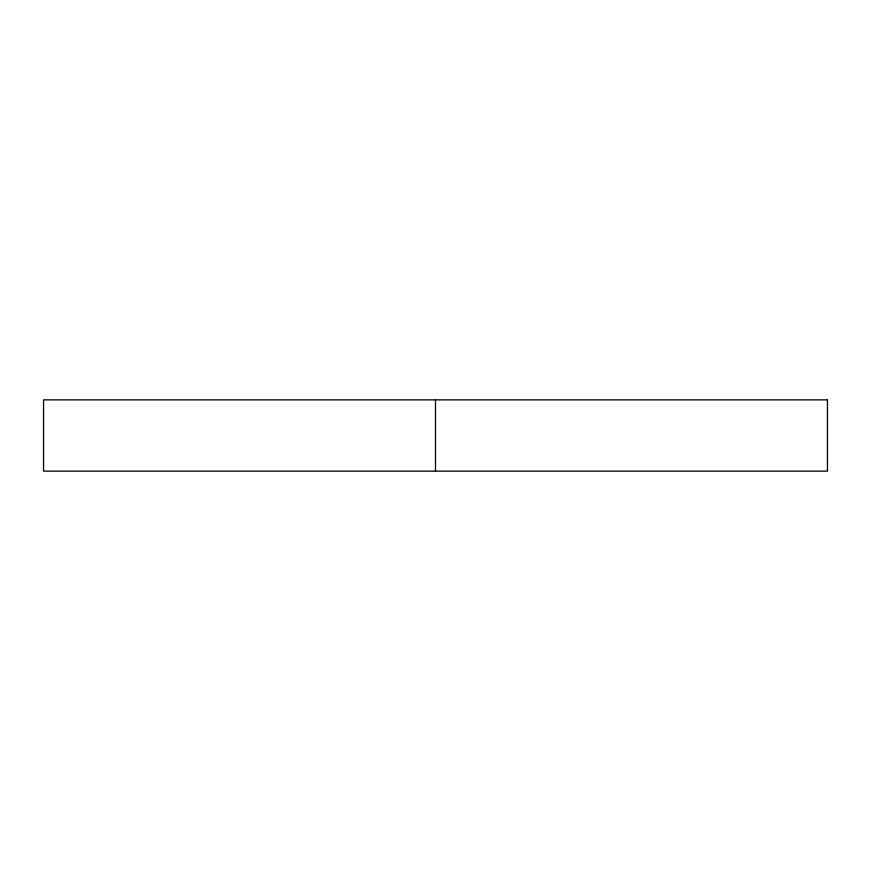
<?xml version="1.0" encoding="UTF-8"?>
<svg xmlns="http://www.w3.org/2000/svg" width="871" height="871" viewBox="0 0 871 871"><rect width="100%" height="100%" fill="white"/><g stroke="black" fill="none" stroke-linecap="round" stroke-linejoin="round"><path stroke-width="1.31" d="M435.5 399.865L435.5 471.135M827.45 399.865L43.55 399.865L43.55 471.135L827.45 471.135L827.45 399.865"/></g></svg>
